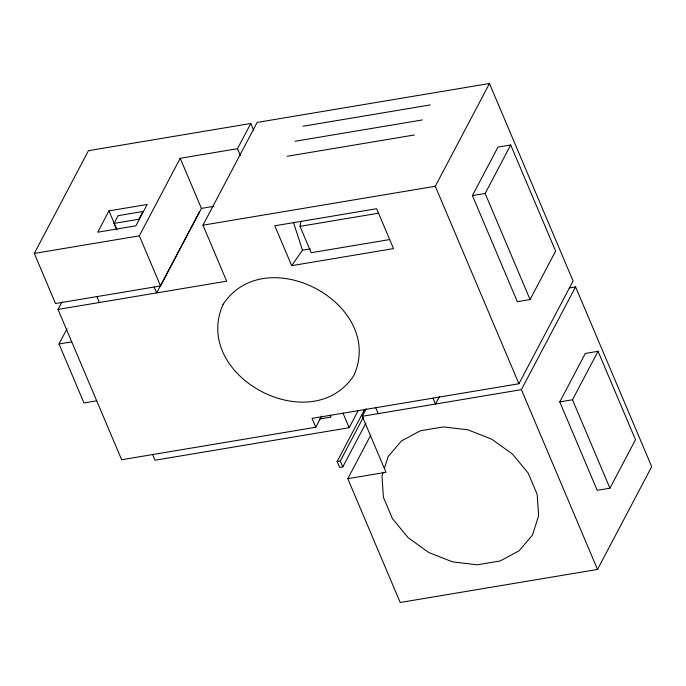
<?xml version="1.0" encoding="UTF-8"?>
<svg xmlns="http://www.w3.org/2000/svg" width="686" height="686" viewBox="0 0 686 686"><rect width="100%" height="100%" fill="white"/><g stroke="black" fill="none" stroke-linecap="round" stroke-linejoin="round"><path stroke-width="1.03" d="M389.725 239.551L311.17 252.705L300.014 226.354L300.922 221.304M382.977 472.8L381.965 475.99L383.431 497.367L392.418 518.599L408.05 537.61L428.801 552.53L452.631 561.903L477.207 564.81L500.137 560.968L519.165 550.755L532.422 535.174L538.63 515.735L537.164 494.357L528.177 473.126L512.536 454.123L491.793 439.203L467.963 429.822L443.379 426.915L420.458 430.757L401.43 440.969L388.165 456.559L384.366 468.461M250.784 123.489L237.493 148.691L180.212 158.286L201.427 208.398L160.541 285.951L55.515 303.538L34.3 253.426L88.477 150.671L250.784 123.489L253.7 130.366M108.963 210.876L97.721 232.202L135.905 225.805L147.156 204.479L108.963 210.876L116.869 229.544M321.7 416.025L315.783 427.241L121.654 459.749L58.01 309.429L61.989 301.891M114.056 223.404L118.138 215.653L142.962 211.494L138.872 219.246L114.056 223.404L116.791 229.87M96.692 400.804L83.966 402.931L59.005 343.986L66.996 328.834M160.541 285.951L139.327 235.838L180.212 158.286M199.6 211.477L156.665 292.905L154.17 287.014M58.01 309.429L226.68 281.183L202.97 225.18L257.147 122.425L489.47 83.512L573.084 280.994L518.908 383.748L312.044 418.391L315.783 427.241M518.908 383.748L435.293 186.266L489.47 83.512M152.532 454.329L155.027 460.22L349.157 427.712L358.041 410.863M472.414 195.587L497.967 147.113L510.701 144.986L555.626 251.093L530.072 299.559L517.338 301.694L472.414 195.587L485.148 193.452L510.701 144.986M365.852 423.193L342.803 466.9L339.621 467.432L337.126 461.541L364.643 409.345M569.243 287.949L575.58 286.885L651.7 466.686L597.523 569.44L400.204 602.488L347.793 478.691L385.986 472.294L362.277 416.299L366.213 408.83M342.803 466.9L340.307 461.009L363.246 417.5M347.793 478.691L370.749 435.156M439.469 396.465L435.473 404.037L432.977 398.137M597.523 569.44L521.403 389.648L575.58 286.885M559.767 401.902L585.321 353.436L598.055 351.301L635.493 439.726L609.931 488.2L597.206 490.327L559.767 401.902L572.493 399.775L598.055 351.301M291.679 265.662L393.524 248.606L376.64 208.724L274.794 225.78L291.679 265.662L302.492 250.21L310.329 248.898M303.015 126.233L430.319 104.915M295.091 141.256L422.396 119.939M287.168 156.279L414.473 134.962M201.427 208.398L213.835 206.315M34.3 253.426L139.327 235.838M202.97 225.18L435.293 186.266M300.014 226.354L378.561 213.192M59.005 343.986L71.738 341.851M319.573 419.009L331.029 417.088L330.215 415.159M362.277 416.299L521.403 389.648M337.126 461.541L340.307 461.009M485.148 193.452L530.072 299.559M572.493 399.775L609.931 488.2M375.696 407.733L378.192 413.632M237.493 148.691L240.366 155.482M342.983 413.109L349.157 427.712M96.889 296.609L99.384 302.5M293.394 222.187L302.492 250.21M223.147 304.301C191.051 375.594 311.015 440.138 353.847 375.534C385.944 304.241 265.971 239.697 223.147 304.301"/></g></svg>
